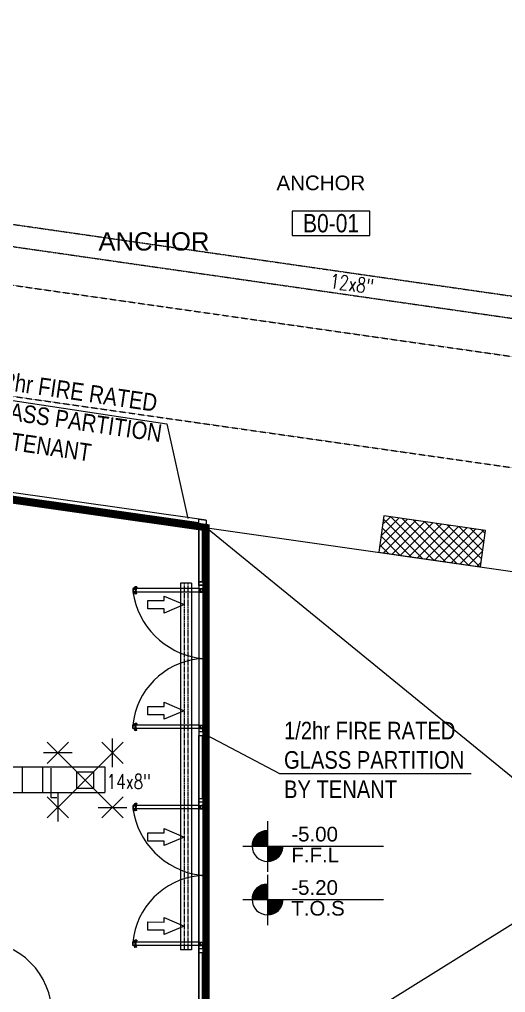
# Model space of a CAD drawing. Header units: inches. Extents: x 1152707 to 1351947, y 326920 to 480291.
# Drawn here: x 1206525 to 1213156, y 353412 to 366684 of the extents above; entities that cross this region are included whole.
import ezdxf
from ezdxf.enums import TextEntityAlignment as Align

# ---------------------------------------------------------------- set-up
doc = ezdxf.new("R2010")
doc.units = ezdxf.units.IN
doc.header["$MEASUREMENT"] = 0
for name, pattern in [('DASHED', [19.05, 12.7, -6.35]), ('DASHED2', [9.525, 6.35, -3.175]), ('HIDDEN', [9.525, 6.35, -3.175])]:
    doc.linetypes.add(name, pattern=pattern)
for name, color, linetype, lineweight in [('A-DOOR', 10, 'Continuous', 15), ('A-GLASS', 4, 'Continuous', 5), ('A-HATCH CONCRETE', 254, 'Continuous', 5), ('A-LEASING LINE', 7, 'DASHED2', 9), ('A-LEASING NUMBER', 130, 'Continuous', 9), ('escape route', 8, 'HIDDEN', 15)]:
    doc.layers.add(name, color=color, linetype=linetype, lineweight=lineweight)
for name, color, linetype in [('AC-Deffusers', 3, 'Continuous'), ('AC-Fresh DUCT', 100, 'Continuous'), ('AC-Supply  DUCT', 30, 'Continuous'), ('AC-TEXT Fresh DUCT', 140, 'Continuous'), ('AC-TXT', 3, 'Continuous'), ('GLAZ', 4, 'Continuous'), ('LGT ELEC', 252, 'Continuous'), ('S-COL', 210, 'Continuous'), ('SHAFT', 7, 'Continuous'), ('TAXT', 3, 'Continuous'), ('TEXT', 181, 'Continuous')]:
    doc.layers.add(name, color=color, linetype=linetype)
doc.styles.add('1', font='romans.shx', dxfattribs={"width": 0.8, "height": 0.125})
doc.styles.add('AC_Duct', font='romans.shx', dxfattribs={"width": 0.8, "height": 0.2})
doc.styles.add('AC_Equipment', font='romans.shx', dxfattribs={"width": 0.75, "height": 0.3})
doc.styles.add('ARIAL', font='ARIALN.TTF')
doc.styles.add('style1', font='arial.ttf')
doc.dimstyles.new('DIM-100', dxfattribs={"dimscale": 150, "dimtxt": 2, "dimasz": 1, "dimexe": 0.75, "dimexo": 1, "dimgap": 0.5, "dimtad": 1, "dimdec": 0, "dimzin": 11, "dimdsep": 46, "dimtxsty": 'ARIAL', "dimblk": 'R', "dimcen": 2.5, "dimdle": 1, "dimclrd": 256, "dimclre": 256, "dimclrt": 256, "dimazin": 0, "dimtfac": 1, "dimtdec": 0, "dimtix": 1, "dimtmove": 2, "dimatfit": 3, "dimldrblk": 'R', "dimtolj": 1, "dimtzin": 3, "dimlwd": -1, "dimlwe": 13, "dimarcsym": 0})

# ---------------------------------------------------------------- blocks, each defined once
blk = doc.blocks.new('SEDRGFE')
at = {"layer": 'A-HATCH CONCRETE'}
h = blk.add_hatch(dxfattribs=at)
h.set_pattern_fill('ANSI37', color=250, scale=750)
h.set_pattern_definition([(45, (1341716.94, 266100.535), (-66.29126, 66.29126), []), (135, (1341716.94, 266100.535), (-66.29126, -66.29126), [])])
h.paths.add_polyline_path([(1376051, 694248), (1376121, 694743), (1374735, 694941), (1374665, 694446)])
at = {"layer": 'TEXT', "ltscale": 0.5}
h = blk.add_hatch(dxfattribs=at)
h.set_pattern_fill('ANSI31', color=250, scale=0.8)
h.set_pattern_definition([(45, (291155.52672, 100864.8709), (-0.070710678119, 0.070710678119), [])])
h.paths.add_polyline_path([(1373147, 690648, 0.414214), (1372937, 690438), (1373147, 690438)])
h.paths.add_polyline_path([(1373357, 690438), (1373147, 690438), (1373147, 690229, 0.414214)])
h = blk.add_hatch(dxfattribs=at)
h.set_pattern_fill('ANSI31', color=250, scale=0.8)
h.set_pattern_definition([(45, (291155.52672, 100136.4709), (-0.070710678119, 0.070710678119), [])])
h.paths.add_polyline_path([(1373147, 689920, 0.414214), (1372937, 689710), (1373147, 689710)])
h.paths.add_polyline_path([(1373357, 689710), (1373147, 689710), (1373147, 689500, 0.414214)])
at = {"color": 250, "linetype": 'Continuous', "ltscale": 100}
blk.add_lwpolyline([(1389810, 674588), (1389810, 680290), (1389610, 680288), (1388060, 680288), (1388060, 686288), (1384200, 686288), (1384200, 693089), (1385203, 692942), (1385236, 693139), (1385780, 696950), (1386823, 704256), (1386865, 704553), (1351200, 709613), (1350434, 697904), (1372211, 694796), (1372209, 688237), (1371310, 688237), (1371310, 688038), (1371310, 684788), (1363260, 684788), (1363260, 684588), (1363260, 674588), (1389810, 674588)], dxfattribs=at)
at = {"layer": 'A-GLASS', "color": 250}
for p, q in [((1372311, 694883), (1367848, 695520)), ((1372211, 694846), (1367890, 695463)), ((1372311, 694782), (1367833, 695421)), ((1372211, 694045), (1372211, 694796)), ((1372261, 694045), (1372261, 694789)), ((1372311, 694045), (1372311, 694782)), ((1372211, 691088), (1372211, 691945)), ((1372261, 691088), (1372261, 691945)), ((1372311, 691088), (1372311, 691945)), ((1372211, 688238), (1372211, 688988)), ((1372261, 688238), (1372261, 688988)), ((1372311, 688238), (1372311, 688988))]:
    blk.add_line(p, q, dxfattribs=at)
at = {"layer": 'A-GLASS', "color": 250, "ltscale": 0.5}
for p, q in [((1372265, 693995), (1372311, 693995)), ((1372265, 693995), (1372265, 693949)), ((1372270, 693954), (1372270, 693990)), ((1372270, 693990), (1372306, 693990)), ((1372306, 693954), (1372306, 693990)), ((1372311, 693995), (1372311, 693949)), ((1372220, 693949), (1372210, 693949)), ((1372220, 693904), (1372210, 693904)), ((1372220, 693949), (1372220, 693931)), ((1372220, 693949), (1372265, 693949)), ((1372220, 693931), (1372233, 693931)), ((1372220, 693922), (1372220, 693904)), ((1372220, 693922), (1372233, 693922)), ((1372220, 693904), (1372265, 693904)), ((1372261, 693945), (1372224, 693945)), ((1372224, 693945), (1372224, 693936)), ((1372233, 693936), (1372224, 693936)), ((1372233, 693917), (1372224, 693917)), ((1372224, 693917), (1372224, 693908)), ((1372261, 693908), (1372224, 693908)), ((1372229, 693931), (1372229, 693922)), ((1372233, 693936), (1372233, 693931)), ((1372233, 693922), (1372233, 693917)), ((1372261, 693945), (1372261, 693908)), ((1372265, 693949), (1372265, 693904)), ((1372265, 693949), (1372311, 693949)), ((1372270, 693954), (1372306, 693954)), ((1372220, 692086), (1372210, 692086)), ((1372220, 692040), (1372210, 692040)), ((1372220, 692067), (1372220, 692086)), ((1372220, 692086), (1372265, 692086)), ((1372220, 692067), (1372233, 692067)), ((1372220, 692040), (1372220, 692058)), ((1372220, 692058), (1372233, 692058)), ((1372220, 692040), (1372265, 692040)), ((1372261, 692081), (1372224, 692081)), ((1372224, 692072), (1372224, 692081)), ((1372233, 692072), (1372224, 692072)), ((1372224, 692045), (1372224, 692054)), ((1372233, 692054), (1372224, 692054)), ((1372261, 692045), (1372224, 692045)), ((1372229, 692058), (1372229, 692067)), ((1372233, 692067), (1372233, 692072)), ((1372233, 692054), (1372233, 692058)), ((1372261, 692045), (1372261, 692081)), ((1372265, 692040), (1372265, 692086)), ((1372265, 691995), (1372265, 692040)), ((1372265, 692040), (1372311, 692040)), ((1372265, 691995), (1372311, 691995)), ((1372270, 692036), (1372270, 691999)), ((1372270, 692036), (1372306, 692036)), ((1372270, 691999), (1372306, 691999)), ((1372306, 692036), (1372306, 691999)), ((1372311, 691995), (1372311, 692040)), ((1372220, 690992), (1372210, 690992)), ((1372220, 690947), (1372210, 690947)), ((1372220, 690992), (1372220, 690974)), ((1372220, 690992), (1372265, 690992)), ((1372220, 690974), (1372233, 690974)), ((1372220, 690965), (1372220, 690947)), ((1372220, 690965), (1372233, 690965)), ((1372220, 690947), (1372265, 690947)), ((1372261, 690988), (1372224, 690988)), ((1372224, 690988), (1372224, 690978)), ((1372233, 690978), (1372224, 690978)), ((1372233, 690960), (1372224, 690960)), ((1372224, 690960), (1372224, 690951)), ((1372261, 690951), (1372224, 690951)), ((1372229, 690974), (1372229, 690965)), ((1372233, 690978), (1372233, 690974)), ((1372233, 690965), (1372233, 690960)), ((1372261, 690988), (1372261, 690951)), ((1372265, 691038), (1372311, 691038)), ((1372265, 691038), (1372265, 690992)), ((1372265, 690992), (1372265, 690947)), ((1372265, 690992), (1372311, 690992)), ((1372270, 690997), (1372270, 691033)), ((1372270, 691033), (1372306, 691033)), ((1372270, 690997), (1372306, 690997)), ((1372306, 690997), (1372306, 691033)), ((1372311, 691038), (1372311, 690992)), ((1372220, 689128), (1372209, 689128)), ((1372220, 689083), (1372209, 689083)), ((1372220, 689110), (1372220, 689128)), ((1372220, 689128), (1372265, 689128)), ((1372220, 689110), (1372233, 689110)), ((1372220, 689083), (1372220, 689101)), ((1372220, 689101), (1372233, 689101)), ((1372220, 689083), (1372265, 689083)), ((1372261, 689124), (1372224, 689124)), ((1372224, 689115), (1372224, 689124)), ((1372233, 689115), (1372224, 689115)), ((1372224, 689088), (1372224, 689097)), ((1372233, 689097), (1372224, 689097)), ((1372261, 689088), (1372224, 689088)), ((1372229, 689101), (1372229, 689110)), ((1372233, 689110), (1372233, 689115)), ((1372233, 689097), (1372233, 689101)), ((1372261, 689088), (1372261, 689124)), ((1372265, 689083), (1372265, 689128)), ((1372265, 689038), (1372265, 689083)), ((1372265, 689083), (1372311, 689083)), ((1372270, 689078), (1372270, 689042)), ((1372270, 689078), (1372306, 689078)), ((1372306, 689078), (1372306, 689042)), ((1372311, 689038), (1372311, 689083)), ((1372265, 689038), (1372311, 689038)), ((1372270, 689042), (1372306, 689042))]:
    blk.add_line(p, q, dxfattribs=at)
at = {"layer": 'A-GLASS', "color": 250}
for points in [[(1372211, 694045), (1372311, 694045), (1372311, 693995), (1372211, 693995)], [(1372211, 691945), (1372311, 691945), (1372311, 691995), (1372211, 691995)], [(1372211, 691088), (1372311, 691088), (1372311, 691038), (1372211, 691038)], [(1372211, 688988), (1372311, 688988), (1372311, 689038), (1372211, 689038)]]:
    blk.add_lwpolyline(points, close=True, dxfattribs=at)
at = {"layer": 'A-GLASS', "color": 250, "ltscale": 0.5}
for centre in [(1372261, 693953), (1372261, 692036), (1372261, 690996), (1372261, 689079)]:
    blk.add_circle(centre, 3.98, dxfattribs=at)
for centre, radius, start, end in [((1372373, 694064), 1075, 261.2718, 264.2305), ((1372318, 691983), 1013, 92.9889, 96.114), ((1372373, 691107), 1075, 261.2303, 264.2305), ((1372318, 689026), 1013, 92.9889, 96.1577)]:
    blk.add_arc(centre, radius, start, end, dxfattribs=at)
at = {"layer": 'escape route', "color": 250, "ltscale": 0.5}
for p, q in [((1351543, 700675), (1385420, 695840)), ((1352816, 698978), (1381475, 694888))]:
    blk.add_line(p, q, dxfattribs=at)
at = {"layer": 'GLAZ', "color": 250}
blk.add_lwpolyline([(1372261, 694789), (1372211, 694796), (1372211, 694897), (1372311, 694883), (1372311, 694782)], dxfattribs=at)
at = {"layer": 'S-COL', "color": 250}
blk.add_lwpolyline([(1376051, 694248), (1376121, 694743), (1374735, 694941), (1374665, 694446)], close=True, dxfattribs=at)
at = {"layer": 'SHAFT', "color": 250}
for p, q in [((1372325, 694772), (1382725, 686287)), ((1382767, 693289), (1371536, 686290))]:
    blk.add_line(p, q, dxfattribs=at)
blk.add_lwpolyline([(1371460, 688137), (1371460, 686290), (1382725, 686287), (1382725, 693288), (1372325, 694772), (1372325, 688138), (1371536, 688138), (1371536, 688137)], dxfattribs=at)
at = {"layer": 'TAXT', "color": 250, "ltscale": 100}
for p, q in [((1369450, 696551), (1371776, 696199)), ((1371776, 696199), (1372060, 694904)), ((1372311, 691954), (1373310, 691430))]:
    blk.add_line(p, q, dxfattribs=at)
blk.add_lwpolyline([(1373310, 691430), (1375924, 691430)], dxfattribs=at)
at = {"layer": 'TEXT', "color": 250, "ltscale": 0.5}
for p, q in [((1373147, 690776), (1373147, 690088)), ((1372813, 690438), (1374731, 690438)), ((1373147, 690047), (1373147, 689360)), ((1372813, 689710), (1374731, 689710))]:
    blk.add_line(p, q, dxfattribs=at)
for centre in [(1373147, 690438), (1373147, 689710)]:
    blk.add_arc(centre, 210, 90, 0, dxfattribs=at)
at = {"layer": 'TAXT', "color": 250, "ltscale": 100, "insert": (1369345, 696934), "char_height": 240, "width": 2569.66, "attachment_point": 1, "rotation": 351.7483, "style": 'ARIAL'}
blk.add_mtext('1/2hr FIRE RATED GLASS PARTITION\\PBY TENANT', dxfattribs=at)
at = {"layer": 'TAXT', "color": 250, "ltscale": 100, "insert": (1373373, 692133), "char_height": 240, "width": 2569.66, "attachment_point": 1, "style": 'ARIAL'}
blk.add_mtext('1/2hr FIRE RATED GLASS PARTITION\\PBY TENANT', dxfattribs=at)
at = {"layer": 'TEXT', "color": 250, "ltscale": 0.5, "style": 'style1'}
for s, height, p in [('ANCHOR ', 250, (1370842, 698560)), ('-5.00', 200, (1373472, 690501)), ('F.F.L', 200, (1373472, 690218)), ('-5.20', 200, (1373472, 689773)), ('T.O.S', 200, (1373472, 689490))]:
    blk.add_text(s, height=height, dxfattribs=at).set_placement(p)
blk = doc.blocks.new('SWDFHGTRD')
at = {"color": 254, "linetype": 'Continuous', "ltscale": 100}
blk.add_lwpolyline([(1226570, 392967), (1226570, 398670), (1226370, 398667), (1224821, 398667), (1224821, 404667), (1220960, 404667), (1220960, 411468), (1221964, 411321), (1221997, 411519), (1222541, 415330), (1223584, 422636), (1223626, 422933), (1187961, 427993), (1187194, 416284), (1208971, 413176), (1208969, 406617), (1208071, 406617), (1208071, 406417), (1208071, 403167), (1200021, 403167), (1200021, 402967), (1200021, 392967), (1226570, 392967)], dxfattribs=at)
at = {"layer": 'A-DOOR', "color": 254}
blk.add_arc((1205970, 406520), 1000, 0, 90, dxfattribs=at)
at = {"layer": 'A-GLASS', "color": 254}
for p, q in [((1208971, 413176), (1204594, 413801)), ((1208971, 412424), (1208971, 413176)), ((1209021, 412424), (1209021, 413169)), ((1209071, 412424), (1209071, 413162)), ((1208971, 409467), (1208971, 410324)), ((1209021, 409467), (1209021, 410324)), ((1209071, 409467), (1209071, 410324)), ((1208971, 406617), (1208971, 407367)), ((1209021, 406617), (1209021, 407367)), ((1209071, 406617), (1209071, 407367))]:
    blk.add_line(p, q, dxfattribs=at)
at = {"layer": 'A-GLASS', "color": 254, "ltscale": 0.5}
for p, q in [((1208128, 412354), (1208103, 412354)), ((1208128, 412354), (1208128, 412347)), ((1209026, 412374), (1209071, 412374)), ((1209026, 412374), (1209026, 412329)), ((1209030, 412333), (1209030, 412370)), ((1209030, 412370), (1209067, 412370)), ((1209067, 412333), (1209067, 412370)), ((1209071, 412374), (1209071, 412329)), ((1208117, 412329), (1208071, 412329)), ((1208071, 412329), (1208071, 412283)), ((1208117, 412283), (1208071, 412283)), ((1208076, 412324), (1208112, 412324)), ((1208076, 412324), (1208076, 412288)), ((1208076, 412288), (1208112, 412288)), ((1208092, 412329), (1208092, 412343)), ((1208092, 412283), (1208092, 412270)), ((1208098, 412329), (1208098, 412343)), ((1208098, 412283), (1208098, 412270)), ((1208128, 412347), (1208103, 412347)), ((1208103, 412315), (1208112, 412315)), ((1208103, 412315), (1208103, 412311)), ((1208117, 412311), (1208103, 412311)), ((1208103, 412302), (1208103, 412297)), ((1208117, 412302), (1208103, 412302)), ((1208103, 412297), (1208112, 412297)), ((1208128, 412265), (1208103, 412265)), ((1208128, 412258), (1208103, 412258)), ((1208107, 412311), (1208107, 412302)), ((1208112, 412324), (1208112, 412315)), ((1208112, 412297), (1208112, 412288)), ((1208117, 412329), (1208117, 412311)), ((1208980, 412329), (1208117, 412329)), ((1208117, 412302), (1208117, 412283)), ((1208980, 412283), (1208117, 412283)), ((1208128, 412258), (1208128, 412265)), ((1208980, 412329), (1208980, 412311)), ((1208980, 412329), (1209026, 412329)), ((1208980, 412311), (1208994, 412311)), ((1208980, 412302), (1208980, 412283)), ((1208980, 412302), (1208994, 412302)), ((1208980, 412283), (1209026, 412283)), ((1209021, 412324), (1208985, 412324)), ((1208985, 412324), (1208985, 412315)), ((1208994, 412315), (1208985, 412315)), ((1208994, 412297), (1208985, 412297)), ((1208985, 412297), (1208985, 412288)), ((1209021, 412288), (1208985, 412288)), ((1208989, 412311), (1208989, 412302)), ((1208994, 412315), (1208994, 412311)), ((1208994, 412302), (1208994, 412297)), ((1209021, 412324), (1209021, 412288)), ((1209026, 412329), (1209026, 412283)), ((1209026, 412329), (1209071, 412329)), ((1209030, 412333), (1209067, 412333)), ((1208117, 410465), (1208071, 410465)), ((1208071, 410420), (1208071, 410465)), ((1208117, 410420), (1208071, 410420)), ((1208076, 410461), (1208112, 410461)), ((1208076, 410424), (1208076, 410461)), ((1208076, 410424), (1208112, 410424)), ((1208092, 410465), (1208092, 410479)), ((1208092, 410420), (1208092, 410406)), ((1208098, 410465), (1208098, 410479)), ((1208098, 410420), (1208098, 410406)), ((1208128, 410490), (1208103, 410490)), ((1208128, 410483), (1208103, 410483)), ((1208103, 410452), (1208112, 410452)), ((1208103, 410447), (1208103, 410452)), ((1208117, 410447), (1208103, 410447)), ((1208103, 410433), (1208103, 410438)), ((1208117, 410438), (1208103, 410438)), ((1208103, 410433), (1208112, 410433)), ((1208128, 410402), (1208103, 410402)), ((1208128, 410395), (1208103, 410395)), ((1208107, 410438), (1208107, 410447)), ((1208112, 410452), (1208112, 410461)), ((1208112, 410424), (1208112, 410433)), ((1208117, 410447), (1208117, 410465)), ((1208980, 410465), (1208117, 410465)), ((1208117, 410420), (1208117, 410438)), ((1208980, 410420), (1208117, 410420)), ((1208128, 410490), (1208128, 410483)), ((1208128, 410395), (1208128, 410402)), ((1208980, 410447), (1208980, 410465)), ((1208980, 410465), (1209026, 410465)), ((1208980, 410447), (1208994, 410447)), ((1208980, 410420), (1208980, 410438)), ((1208980, 410438), (1208994, 410438)), ((1208980, 410420), (1209026, 410420)), ((1209021, 410461), (1208985, 410461)), ((1208985, 410452), (1208985, 410461)), ((1208994, 410452), (1208985, 410452)), ((1208985, 410424), (1208985, 410433)), ((1208994, 410433), (1208985, 410433)), ((1209021, 410424), (1208985, 410424)), ((1208989, 410438), (1208989, 410447)), ((1208994, 410447), (1208994, 410452)), ((1208994, 410433), (1208994, 410438)), ((1209021, 410424), (1209021, 410461)), ((1209026, 410420), (1209026, 410465)), ((1209026, 410374), (1209026, 410420)), ((1209026, 410420), (1209071, 410420)), ((1209026, 410374), (1209071, 410374)), ((1209030, 410415), (1209030, 410379)), ((1209030, 410415), (1209067, 410415)), ((1209030, 410379), (1209067, 410379)), ((1209067, 410415), (1209067, 410379)), ((1209071, 410374), (1209071, 410420)), ((1208117, 409372), (1208071, 409372)), ((1208071, 409372), (1208071, 409326)), ((1208117, 409326), (1208071, 409326)), ((1208076, 409367), (1208112, 409367)), ((1208076, 409367), (1208076, 409331)), ((1208076, 409331), (1208112, 409331)), ((1208092, 409372), (1208092, 409386)), ((1208092, 409326), (1208092, 409313)), ((1208098, 409372), (1208098, 409386)), ((1208098, 409326), (1208098, 409313)), ((1208128, 409397), (1208103, 409397)), ((1208128, 409390), (1208103, 409390)), ((1208103, 409358), (1208112, 409358)), ((1208103, 409358), (1208103, 409354)), ((1208117, 409354), (1208103, 409354)), ((1208103, 409345), (1208103, 409340)), ((1208117, 409345), (1208103, 409345)), ((1208103, 409340), (1208112, 409340)), ((1208128, 409308), (1208103, 409308)), ((1208128, 409301), (1208103, 409301)), ((1208107, 409354), (1208107, 409345)), ((1208112, 409367), (1208112, 409358)), ((1208112, 409340), (1208112, 409331)), ((1208117, 409372), (1208117, 409354)), ((1208980, 409372), (1208117, 409372)), ((1208117, 409345), (1208117, 409326)), ((1208980, 409326), (1208117, 409326)), ((1208128, 409397), (1208128, 409390)), ((1208128, 409301), (1208128, 409308)), ((1208980, 409372), (1208980, 409354)), ((1208980, 409372), (1209026, 409372)), ((1208980, 409354), (1208994, 409354)), ((1208980, 409345), (1208980, 409326)), ((1208980, 409345), (1208994, 409345)), ((1208980, 409326), (1209026, 409326)), ((1209021, 409367), (1208985, 409367)), ((1208985, 409367), (1208985, 409358)), ((1208994, 409358), (1208985, 409358)), ((1208994, 409340), (1208985, 409340)), ((1208985, 409340), (1208985, 409331)), ((1209021, 409331), (1208985, 409331)), ((1208989, 409354), (1208989, 409345)), ((1208994, 409358), (1208994, 409354)), ((1208994, 409345), (1208994, 409340)), ((1209021, 409367), (1209021, 409331)), ((1209026, 409417), (1209071, 409417)), ((1209026, 409417), (1209026, 409372)), ((1209026, 409372), (1209026, 409326)), ((1209026, 409372), (1209071, 409372)), ((1209030, 409376), (1209030, 409413)), ((1209030, 409413), (1209067, 409413)), ((1209030, 409376), (1209067, 409376)), ((1209067, 409376), (1209067, 409413)), ((1209071, 409417), (1209071, 409372)), ((1208117, 407508), (1208071, 407508)), ((1208071, 407463), (1208071, 407508)), ((1208117, 407463), (1208071, 407463)), ((1208076, 407504), (1208112, 407504)), ((1208076, 407467), (1208076, 407504)), ((1208076, 407467), (1208112, 407467)), ((1208092, 407508), (1208092, 407522)), ((1208092, 407463), (1208092, 407449)), ((1208098, 407508), (1208098, 407522)), ((1208098, 407463), (1208098, 407449)), ((1208128, 407533), (1208103, 407533)), ((1208128, 407526), (1208103, 407526)), ((1208103, 407495), (1208112, 407495)), ((1208103, 407490), (1208103, 407495)), ((1208117, 407490), (1208103, 407490)), ((1208103, 407476), (1208103, 407481)), ((1208117, 407481), (1208103, 407481)), ((1208103, 407476), (1208112, 407476)), ((1208128, 407445), (1208103, 407445)), ((1208107, 407481), (1208107, 407490)), ((1208112, 407495), (1208112, 407504)), ((1208112, 407467), (1208112, 407476)), ((1208117, 407490), (1208117, 407508)), ((1208980, 407508), (1208117, 407508)), ((1208117, 407463), (1208117, 407481)), ((1208980, 407463), (1208117, 407463)), ((1208128, 407533), (1208128, 407526)), ((1208128, 407438), (1208128, 407445)), ((1208980, 407490), (1208980, 407508)), ((1208980, 407508), (1209026, 407508)), ((1208980, 407490), (1208994, 407490)), ((1208980, 407463), (1208980, 407481)), ((1208980, 407481), (1208994, 407481)), ((1208980, 407463), (1209026, 407463)), ((1209021, 407504), (1208985, 407504)), ((1208985, 407495), (1208985, 407504)), ((1208994, 407495), (1208985, 407495)), ((1208985, 407467), (1208985, 407476)), ((1208994, 407476), (1208985, 407476)), ((1209021, 407467), (1208985, 407467)), ((1208989, 407481), (1208989, 407490)), ((1208994, 407490), (1208994, 407495)), ((1208994, 407476), (1208994, 407481)), ((1209021, 407467), (1209021, 407504)), ((1209026, 407463), (1209026, 407508)), ((1209026, 407417), (1209026, 407463)), ((1209026, 407463), (1209071, 407463)), ((1209030, 407458), (1209030, 407422)), ((1209030, 407458), (1209067, 407458)), ((1209067, 407458), (1209067, 407422)), ((1209071, 407417), (1209071, 407463)), ((1208128, 407438), (1208103, 407438)), ((1209026, 407417), (1209071, 407417)), ((1209030, 407422), (1209067, 407422))]:
    blk.add_line(p, q, dxfattribs=at)
at = {"layer": 'A-GLASS', "color": 254}
for points in [[(1208971, 412424), (1209071, 412424), (1209071, 412374), (1208971, 412374)], [(1208971, 410324), (1209071, 410324), (1209071, 410374), (1208971, 410374)], [(1208971, 409467), (1209071, 409467), (1209071, 409417), (1208971, 409417)], [(1208971, 407367), (1209071, 407367), (1209071, 407417), (1208971, 407417)]]:
    blk.add_lwpolyline(points, close=True, dxfattribs=at)
at = {"layer": 'A-GLASS', "color": 254, "ltscale": 0.5}
for centre in [(1209022, 412333), (1209022, 410416), (1209022, 409376), (1209022, 407459)]:
    blk.add_circle(centre, 3.98, dxfattribs=at)
for centre, radius, start, end in [((1208103, 412343), 11.4, 90.0242, 179.9752), ((1209134, 412444), 1075, 188.5645, 261.2718), ((1208103, 412270), 11.4, 180.0248, 269.9758), ((1208103, 412343), 4.55, 90.0242, 179.9752), ((1208103, 412270), 4.55, 180.0248, 269.9758), ((1209078, 410363), 1013, 96.114, 174.2163), ((1208103, 410479), 11.4, 90.0242, 179.9752), ((1208103, 410406), 11.4, 180.0248, 269.9758), ((1208103, 410479), 4.55, 90.0242, 179.9752), ((1208103, 410406), 4.55, 180.0248, 269.9758), ((1209134, 409486), 1075, 188.5645, 261.2303), ((1208103, 409386), 11.4, 90.0242, 179.9752), ((1208103, 409313), 11.4, 180.0248, 269.9758), ((1208103, 409386), 4.55, 90.0242, 179.9752), ((1208103, 409313), 4.55, 180.0248, 269.9758), ((1209078, 407406), 1013, 96.1577, 174.2163), ((1208103, 407522), 11.4, 90.0242, 179.9752), ((1208103, 407449), 11.4, 180.0248, 269.9758), ((1208103, 407522), 4.55, 90.0242, 179.9752), ((1208103, 407449), 4.55, 180.0248, 269.9758)]:
    blk.add_arc(centre, radius, start, end, dxfattribs=at)
at = {"layer": 'GLAZ', "color": 254}
blk.add_lwpolyline([(1209021, 413169), (1208971, 413176)], dxfattribs=at)
blk = doc.blocks.new('LEASING')
at = {"layer": 'A-LEASING NUMBER'}
blk.add_lwpolyline([(0, 0), (1057, 0), (1057, 336), (0, 336)], close=True, dxfattribs=at)
at = {"layer": 'A-LEASING NUMBER', "style": 'ARIAL'}
blk.add_attdef('4TH-01', text='', height=250, dxfattribs=at).set_placement((530, 170), align=Align.MIDDLE_CENTER)
blk = doc.blocks.new('R')
at = {"color": 4, "lineweight": 13}
blk.add_line((-0.707, -0.707), (0.707, 0.707), dxfattribs=at)
for p, q in [((0, -1.05), (0, 1.05)), ((-1.05, 0), (1.05, 0))]:
    blk.add_line(p, q)
blk = doc.blocks.new('A$C1D94565E')
at = {"color": 252, "linetype": 'Continuous', "ltscale": 100}
blk.add_lwpolyline([(520, 904), (745, 904), (745, 679), (520, 679)], close=True, dxfattribs=at)
for points, override in [([(261, 1164), (633, 792)], {"dimasz": 1.3, "dimgap": 0.5, "dimtad": 0, "dimclrd": 252}), ([(1005, 1164), (633, 792)], {"dimasz": 1.3, "dimtad": 0, "dimclrd": 252}), ([(261, 420), (633, 792)], {"dimasz": 1.3, "dimtad": 0, "dimclrd": 252}), ([(1005, 420), (633, 792)], {"dimasz": 1.3, "dimtad": 0, "dimclrd": 252})]:
    blk.add_leader(points, dimstyle='DIM-100', override=override, dxfattribs=at)
blk = doc.blocks.new('A$C00FA4E35')
at = {"color": 252, "linetype": 'Continuous', "ltscale": 100}
for points in [[(36024.302, 21808.589), (36024.364, 21868.589), (35799.364, 21868.821), (35799.48, 21981.321), (36024.48, 21981.089), (36024.542, 22041.089), (36298.983, 21924.742), (36024.302, 21808.589)], [(36023.864, 20361.436), (36023.926, 20421.436), (35798.926, 20421.668), (35799.042, 20534.168), (36024.041, 20533.936), (36024.103, 20593.936), (36298.545, 20477.589), (36023.864, 20361.436)], [(34479.341, 19692.181), (34479.341, 19292.181), (34559.341, 19292.181)], [(36023.864, 18637.913), (36023.926, 18697.913), (35798.926, 18698.145), (35799.042, 18810.645), (36024.041, 18810.413), (36024.103, 18870.413), (36298.545, 18754.066), (36023.864, 18637.913)], [(36023.864, 17422.825), (36023.926, 17482.825), (35798.926, 17483.057), (35799.042, 17595.557), (36024.041, 17595.325), (36024.103, 17655.325), (36298.545, 17538.977), (36023.864, 17422.825)]]:
    blk.add_lwpolyline(points, dxfattribs=at)
at = {"layer": 'AC-Deffusers', "color": 252, "linetype": 'Continuous'}
for p, q in [((36396.766, 22214.799), (36246.766, 22214.799)), ((36246.766, 22214.799), (36246.766, 17214.799)), ((36396.766, 22214.799), (36396.766, 17214.799)), ((36396.766, 17214.799), (36246.766, 17214.799))]:
    blk.add_line(p, q, dxfattribs=at)
at = {"layer": 'AC-Deffusers', "color": 252, "linetype": 'DASHED'}
for p, q in [((36296.766, 22214.799), (36296.766, 17214.799)), ((36346.766, 22214.799), (36346.766, 17214.799))]:
    blk.add_line(p, q, dxfattribs=at)
at = {"layer": 'AC-Fresh DUCT', "linetype": 'DASHED', "ltscale": 0.2}
for p, q in [((29555.794, 27743.366), (48437.56, 25031.065)), ((29661.882, 27425.048), (48394.904, 24734.113))]:
    blk.add_line(p, q, dxfattribs=at)
at = {"layer": 'AC-Supply  DUCT', "color": 252}
for p, q in [((31814.111, 19711.094), (35215.194, 19711.094)), ((34087.85, 19711.094), (34087.85, 19361.094)), ((34363.841, 19711.094), (34363.841, 19361.094)), ((31814.111, 19361.094), (35215.194, 19361.094))]:
    blk.add_line(p, q, dxfattribs=at)
at = {"layer": 'AC-Supply  DUCT', "color": 252, "linetype": 'Continuous'}
blk.add_line((35215.194, 19711.094), (35215.194, 19361.094), dxfattribs=at)
at = {"color": 252, "linetype": 'Continuous', "ltscale": 100}
blk.add_blockref('A$C1D94565E', (34313.604, 18739.258), dxfattribs=at)
at = {"layer": 'A-LEASING NUMBER'}
blk.add_blockref('LEASING', (37770.185, 26956.722), dxfattribs=at).add_auto_attribs({'4TH-01': 'B0-01'})
at = {"color": 252, "linetype": 'Continuous', "ltscale": 100}
for tag, height, style, width, p in [('AHU', 288, 'AC_Equipment', 0.75, (56884.46, 22822.455)), ('B.03', 240, 'AC_Equipment', 0.7, (56884.46, 22467.255)), ('AHU', 288, 'AC_Equipment', 0.75, (63011.551, 19982.621)), ('150', 200, 'AC_Duct', 0.7, (54936.662, 19610.001)), ('200', 200, 'AC_Duct', 0.7, (62072.937, 19668.014)), ('B.01', 240, 'AC_Equipment', 0.7, (63011.551, 19627.421)), ('AHU', 288, 'AC_Equipment', 0.75, (24436.928, 17572.269)), ('B.04', 240, 'AC_Equipment', 0.7, (24436.928, 17217.069)), ('EF', 288, 'AC_Equipment', 0.75, (13361.997, 10940.286)), ('01', 240, 'AC_Equipment', 0.7, (13361.997, 10585.086)), ('AHU', 288, 'AC_Equipment', 0.75, (62113.318, 8777.511)), ('200', 200, 'AC_Duct', 0.7, (61069.801, 8536.962)), ('B.02', 240, 'AC_Equipment', 0.7, (62113.318, 8422.311)), ('MSU', 288, 'AC_Equipment', 0.75, (18640.373, 4334.348)), ('B.01', 240, 'AC_Equipment', 0.7, (18640.373, 3979.148))]:
    blk.add_attdef(tag, text='', height=height, dxfattribs=dict(at, style=style, width=width)).set_placement(p, align=Align.CENTER)
at = {"layer": 'AC-TEXT Fresh DUCT', "style": '1', "width": 0.75}
blk.add_text('12x8" ', height=200, rotation=351.9529406, dxfattribs=at).set_placement((38272.018, 26244.669, 0))
at = {"layer": 'AC-TXT', "color": 252, "style": '1', "width": 0.75}
blk.add_text('14x8" ', height=200, dxfattribs=at).set_placement((35241.521, 19409.526, 0))
at = {"layer": 'TEXT', "ltscale": 0.5, "style": 'style1'}
blk.add_text('ANCHOR ', height=200, dxfattribs=at).set_placement((37556.318, 27576.717))

msp = doc.modelspace()

# ---------------------------------------------------------------- linework, layer by layer
at = {"layer": 'A-LEASING LINE', "color": 6, "const_width": 100}
msp.add_lwpolyline([(1187961, 374585), (1187194, 362876), (1209070, 359754), (1209070, 353209), (1208170, 353210), (1208170, 349659), (1200120, 349659), (1200120, 339559), (1226470, 339559), (1226470, 345159), (1224720, 345159), (1224720, 351184), (1220859, 351184), (1220859, 358173), (1221883, 358026), (1223034, 366167), (1223042, 366166), (1223529, 369531), (1187961, 374585)], dxfattribs=at)

# ---------------------------------------------------------------- block references
at = {"color": 252, "linetype": 'Continuous', "ltscale": 100}
msp.add_blockref('A$C00FA4E35', (1172475, 336779), dxfattribs=at)
at = {"layer": 'AC-Fresh DUCT', "linetype": 'DASHED', "ltscale": 0.1}
msp.add_blockref('SEDRGFE', (-163239, -335028), dxfattribs=at)
at = {"layer": 'LGT ELEC', "color": 252, "linetype": 'Continuous'}
msp.add_blockref('SWDFHGTRD', (0, -53408), dxfattribs=at)

doc.saveas('drawing.dxf')
